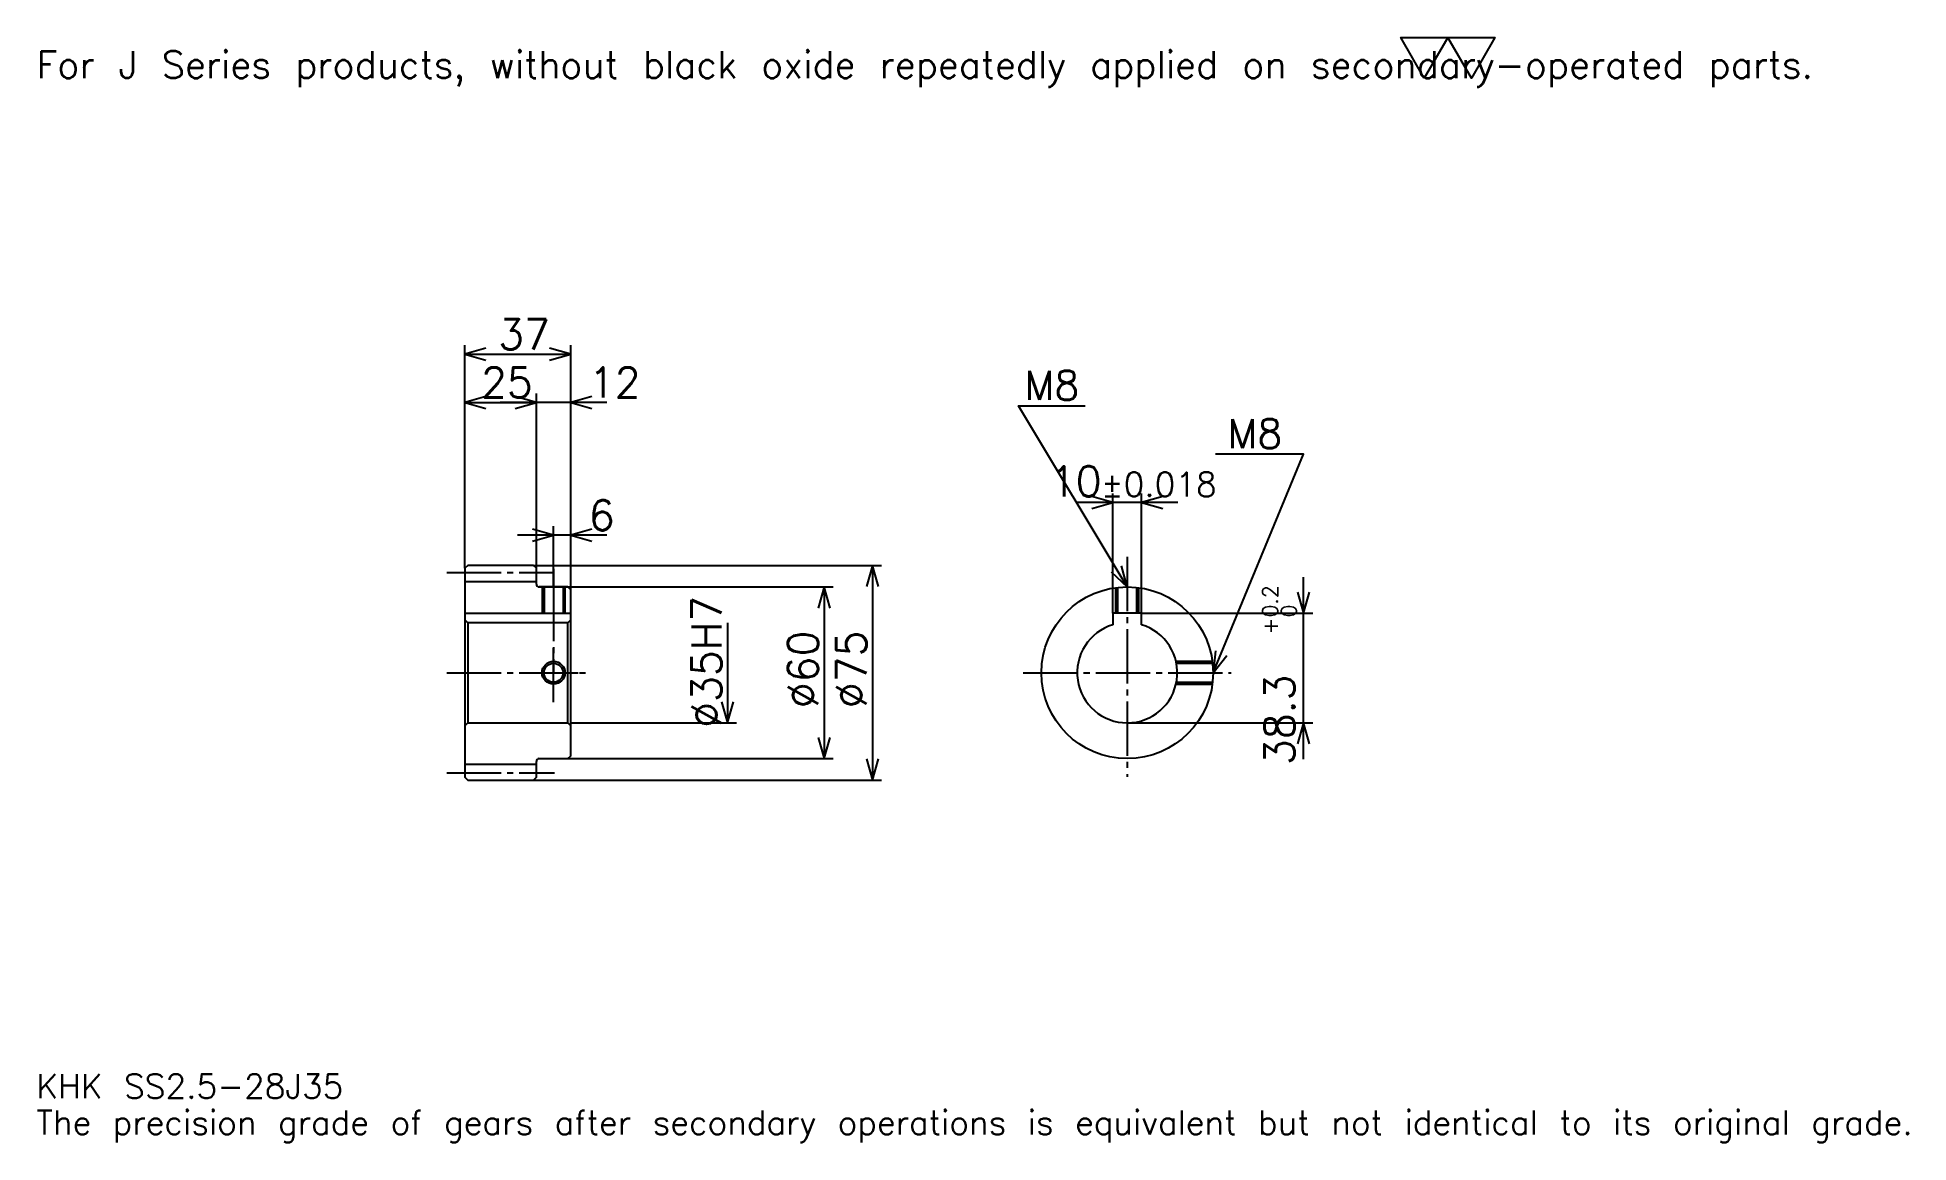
# Model space of a CAD drawing. Extents: x 21 to 675, y 8 to 394.
import ezdxf

# ---------------------------------------------------------------- set-up
doc = ezdxf.new("R2010")
doc.units = 0
doc.linetypes.add('DASHDOT', pattern=[25.304349, 18.978261, -2.108696, 2.108696, -2.108696])
doc.layers.get('0').update_dxf_attribs({"linetype": 'CONTINUOUS'})
doc.layers.add('DASHDOT', color=6, linetype='DASHDOT')
doc.styles.add('KANJI', font='TXT', dxfattribs={"bigfont": 'BIGFONT'})

msp = doc.modelspace()

# ---------------------------------------------------------------- linework, layer by layer
at = {"color": 5}
for p, q in [((170.804337, 209.358688), (170.804337, 286.32608)), ((170.804337, 283.163025), (207.804337, 283.163025)), ((207.804337, 209.358688), (207.804337, 286.32608)), ((195.804337, 209.358688), (195.804337, 269.456512)), ((170.804337, 266.293457), (195.804337, 266.293457)), ((220.456512, 266.293457), (183.152161, 266.293457)), ((419.934753, 231.380432), (384.630432, 231.380432)), ((397.282593, 192.658691), (397.282593, 234.543472)), ((407.282593, 192.658691), (407.282593, 234.543472)), ((201.804337, 209.358688), (201.804337, 223.065216)), ((220.456512, 219.902161), (189.152161, 219.902161)), ((170.804337, 208.358688), (170.804337, 209.358688)), ((194.804337, 209.358688), (207.804337, 209.358688)), ((195.804337, 208.358688), (195.804337, 209.358688)), ((201.804337, 201.858688), (201.804337, 209.358688)), ((201.804337, 201.858688), (201.804337, 209.358688)), ((207.804337, 209.358688), (316.402161, 209.358688)), ((207.804337, 200.858688), (207.804337, 209.358688)), ((313.239136, 209.358688), (313.239136, 134.358688)), ((463.913025, 141.706512), (463.913025, 205.310852)), ((196.804337, 201.858688), (207.804337, 201.858688)), ((207.804337, 201.858688), (299.532593, 201.858688)), ((296.369568, 201.858688), (296.369568, 141.858688)), ((407.282593, 192.658691), (467.076111, 192.658691)), ((262.630432, 189.358688), (262.630432, 154.358688)), ((207.804337, 154.358688), (265.793457, 154.358688)), ((402.282593, 154.358688), (467.076111, 154.358688)), ((196.804337, 141.858688), (207.804337, 141.858688)), ((207.804337, 141.858688), (299.532593, 141.858688)), ((194.804337, 134.358688), (207.804337, 134.358688)), ((207.804337, 134.358688), (316.402161, 134.358688))]:
    msp.add_line(p, q, dxfattribs=at)
at = {"color": 4}
for p, q in [((170.804337, 203.733688), (195.804337, 203.733688)), ((170.804337, 192.658691), (207.804337, 192.658691)), ((206.804337, 189.358688), (207.804337, 190.358688)), ((171.804337, 189.358688), (171.804337, 154.358688)), ((206.804337, 154.358688), (207.804337, 153.358688)), ((170.804337, 139.983688), (195.804337, 139.983688))]:
    msp.add_line(p, q, dxfattribs=at)
at = {"color": 7}
msp.add_lwpolyline([(506.086945, 379.565216), (497.863037, 393.820007), (530.758667, 393.820007), (522.53479, 379.565216), (514.310852, 393.820007), (506.086945, 379.565216)], dxfattribs=at)
at = {"color": 5}
for points in [[(178.184769, 285.271729), (170.804337, 283.163025), (178.184769, 281.054321)], [(200.423904, 281.054321), (207.804337, 283.163025), (200.423904, 285.271729)], [(178.184769, 268.402161), (170.804337, 266.293457), (178.184769, 264.184784)], [(188.423904, 264.184784), (195.804337, 266.293457), (188.423904, 268.402161)], [(188.423904, 264.184784), (195.804337, 266.293457), (188.423904, 268.402161)], [(215.184769, 268.402161), (207.804337, 266.293457), (215.184769, 264.184784)], [(402.282593, 201.858688), (364.32608, 265.119568), (387.521729, 265.119568)], [(432.282593, 171.858688), (463.913025, 248.25), (433.126099, 248.25)], [(389.902161, 229.271729), (397.282593, 231.380432), (389.902161, 233.48912)], [(414.663025, 233.48912), (407.282593, 231.380432), (414.663025, 229.271729)], [(194.423904, 217.793472), (201.804337, 219.902161), (194.423904, 222.010864)], [(215.184769, 222.010864), (207.804337, 219.902161), (215.184769, 217.793472)], [(315.347809, 201.978256), (313.239136, 209.358688), (311.130432, 201.978256)], [(396.677185, 207.102448), (402.282593, 201.858688), (400.293579, 209.272278)], [(298.478241, 194.478256), (296.369568, 201.858688), (294.260864, 194.478256)], [(461.804321, 200.039124), (463.913025, 192.658691), (466.021729, 200.039124)], [(433.157776, 179.484406), (432.282593, 171.858688), (437.054382, 177.870987)], [(260.521729, 161.73912), (262.630432, 154.358688), (264.739136, 161.73912)], [(466.021729, 146.978256), (463.913025, 154.358688), (461.804321, 146.978256)], [(294.260864, 149.23912), (296.369568, 141.858688), (298.478241, 149.23912)], [(311.130432, 141.73912), (313.239136, 134.358688), (315.347809, 141.73912)]]:
    msp.add_lwpolyline(points, dxfattribs=at)
at = {"color": 4}
for points in [[(195.804337, 202.858688), (195.804337, 208.358688), (194.804337, 209.358688), (171.804337, 209.358688), (170.804337, 208.358688), (170.804337, 153.358688)], [(196.804337, 141.858688), (206.804337, 141.858688), (207.804337, 142.858688), (207.804337, 200.858688), (206.804337, 201.858688), (196.804337, 201.858688)], [(197.804337, 201.858688), (197.804337, 192.658691)], [(198.47934, 201.858688), (198.47934, 192.658691)], [(205.129333, 201.858688), (205.129333, 192.658691)], [(205.804337, 201.858688), (205.804337, 192.658691)], [(398.282593, 192.658691), (398.282593, 201.59082)], [(398.957581, 192.658691), (398.957581, 201.673859)], [(405.607605, 192.658691), (405.607605, 201.673859)], [(406.282593, 192.658691), (406.282593, 201.59082)], [(170.804337, 153.358688), (171.804337, 154.358688), (206.804337, 154.358688), (206.804337, 189.358688), (171.804337, 189.358688), (170.804337, 190.358688)], [(407.282593, 188.629196), (407.282593, 192.658691), (397.282593, 192.658691), (397.282593, 188.629196)], [(419.319336, 175.858688), (432.014709, 175.858688)], [(419.463806, 175.183685), (432.097778, 175.183685)], [(419.319336, 167.858688), (432.014709, 167.858688)], [(419.463806, 168.533691), (432.097778, 168.533691)], [(170.804337, 153.358688), (170.804337, 135.358688), (171.804337, 134.358688), (194.804337, 134.358688), (195.804337, 135.358688), (195.804337, 140.858688)]]:
    msp.add_lwpolyline(points, dxfattribs=at)
for centre, radius in [((402.282593, 171.858688), 30), ((201.804337, 171.858688), 3.325)]:
    msp.add_circle(centre, radius, dxfattribs=at)
at = {"color": 7}
msp.add_circle((201.804337, 171.858688), 4, dxfattribs=at)
at = {"color": 4}
for centre, radius, start, end in [((196.804337, 202.858688), 1, 180, 270), ((402.282593, 171.858688), 17.5, 106.601549926, 73.398450074), ((196.804337, 140.858688), 1, 90, 180)]:
    msp.add_arc(centre, radius, start, end, dxfattribs=at)
at = {"layer": 'DASHDOT', "color": 7}
for p, q in [((402.282593, 212.402161), (402.282593, 135.532593)), ((164.478256, 206.858688), (202.130417, 206.858688)), ((201.804337, 201.858688), (201.804337, 171.858688)), ((164.478256, 171.858688), (214.130432, 171.858688)), ((365.956512, 171.858688), (438.608704, 171.858688)), ((164.478256, 136.858688), (202.130417, 136.858688))]:
    msp.add_line(p, q, dxfattribs=at)
for points in [[(201.804337, 208.184784), (201.804337, 186.332596)], [(201.804337, 161.532608), (201.804337, 182.184769)], [(191.478241, 171.858688), (212.130432, 171.858688)]]:
    msp.add_lwpolyline(points, dxfattribs=at)

# ---------------------------------------------------------------- texts
at = {"color": 7, "style": 'KANJI'}
for s, height, p in [('For J Series products, without black oxide repeatedly applied on secondary-operated parts.', 9.48913, (21.086956, 379.565216)), ('37', 10.543478, (182.45108, 284.849976)), ('25', 10.543478, (176.45108, 267.980438)), ('12', 10.543478, (214.130432, 267.980438)), ('M8', 10.12174, (366.434753, 267.228271)), ('M8', 10.12174, (437.343506, 250.358688)), ('10', 10.543478, (375.247009, 233.48912)), ('%%p0.018', 8.434783, (393.064209, 233.48912)), ('6', 10.543478, (214.130432, 221.589127)), ('KHK SS2.5-28J35', 8.434783, (21.086956, 23.195652)), ('The precision grade of gears after secondary operations is equivalent but not identical to its original grade.', 8.434783, (21.086956, 10.543478))]:
    msp.add_text(s, height=height, dxfattribs=at).set_placement(p)
for s, height, p in [('%%c35H7', 10.543478, (260.521729, 152.616837)), ('0.2', 5.271739, (454.845642, 191.156143)), ('+', 5.271739, (454.845642, 185.251801)), ('0', 5.271739, (461.382629, 191.156143)), ('%%c60', 10.543478, (294.260864, 159.470093)), ('%%c75', 10.543478, (311.130432, 159.470093)), ('38.3', 10.543478, (460.75, 139.615448))]:
    msp.add_text(s, height=height, rotation=90, dxfattribs=at).set_placement(p)

doc.saveas('drawing.dxf')
